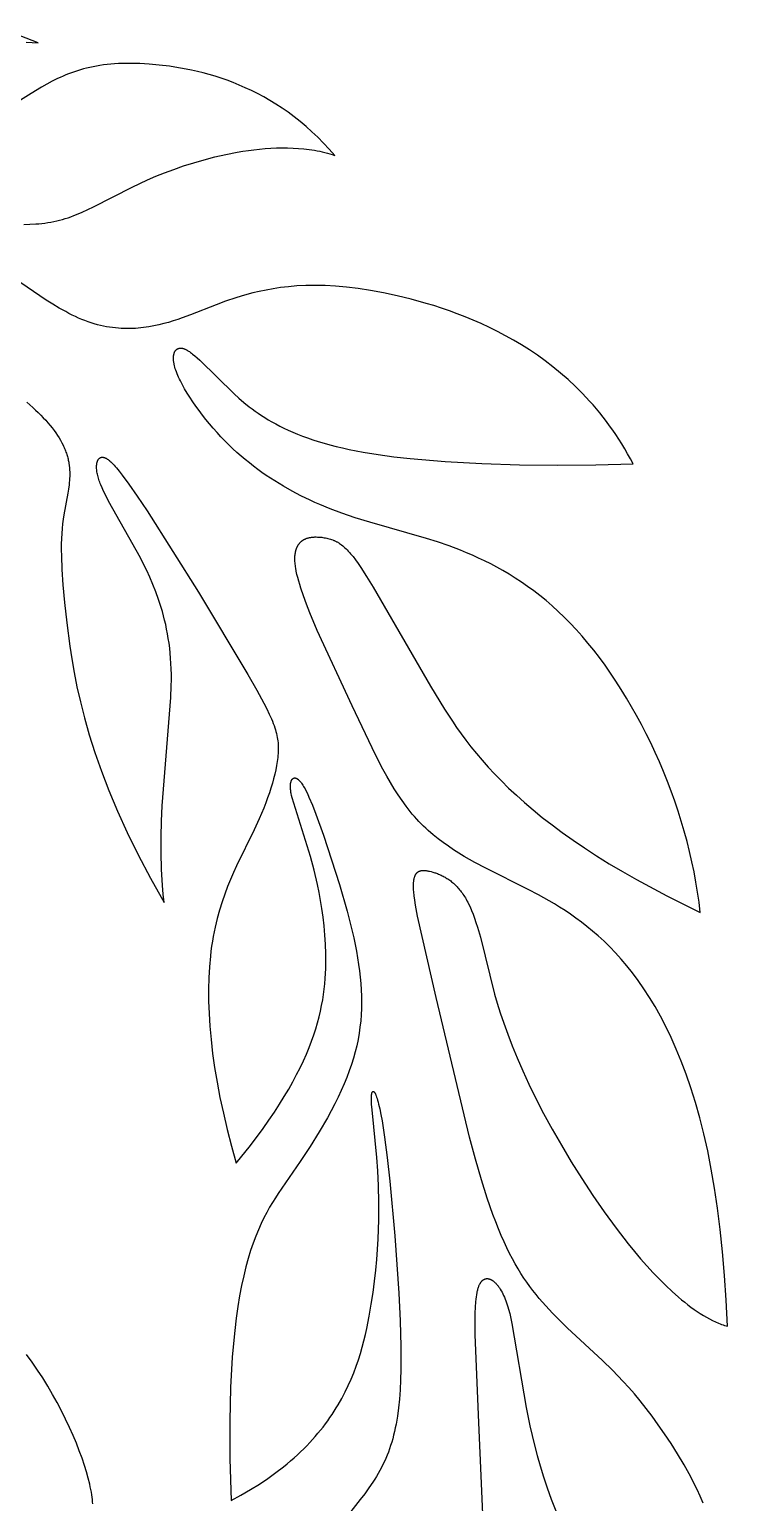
# Model space of a CAD drawing. Extents: x 187 to 350, y 154 to 228.
# Drawn here: x 249.62 to 266.34, y 190.96 to 226.24 of the extents above; entities that cross this region are included whole.
import ezdxf

# ---------------------------------------------------------------- set-up
doc = ezdxf.new("R2010")
doc.units = 0
doc.layers.get('0').update_dxf_attribs({"linetype": 'CONTINUOUS'})

msp = doc.modelspace()

# ---------------------------------------------------------------- linework, layer by layer
at = {"color": 7, "linetype": 'CONTINUOUS'}
for points in [[(249.542, 225.936), (249.827, 225.917), (249.007, 226.238)], [(249.485, 221.568), (249.63, 221.572), (249.774, 221.58), (249.846, 221.586), (249.918, 221.593), (249.989, 221.602), (250.061, 221.612), (250.131, 221.624), (250.202, 221.637), (250.271, 221.652), (250.341, 221.669), (250.409, 221.688), (250.477, 221.708), (250.545, 221.73), (250.612, 221.754), (250.68, 221.779), (250.747, 221.806), (250.881, 221.863), (251.017, 221.926), (251.155, 221.993), (252.08, 222.465), (252.259, 222.55), (252.448, 222.635), (252.647, 222.721), (252.857, 222.805), (253.079, 222.888), (253.312, 222.969), (253.555, 223.046), (253.806, 223.119), (254.063, 223.186), (254.326, 223.246), (254.593, 223.298), (254.727, 223.321), (254.862, 223.341), (254.997, 223.359), (255.132, 223.374), (255.267, 223.386), (255.401, 223.395), (255.536, 223.401), (255.669, 223.404), (255.802, 223.403), (255.934, 223.399), (256.064, 223.391), (256.194, 223.379), (256.322, 223.364), (256.448, 223.344), (256.51, 223.332), (256.572, 223.32), (256.633, 223.306), (256.694, 223.291), (256.755, 223.275), (256.814, 223.258), (256.873, 223.24), (256.932, 223.22), (256.798, 223.373), (256.663, 223.519), (256.525, 223.658), (256.386, 223.79), (256.245, 223.915), (256.103, 224.034), (255.96, 224.147), (255.815, 224.254), (255.67, 224.354), (255.524, 224.449), (255.377, 224.539), (255.23, 224.622), (255.083, 224.701), (254.936, 224.774), (254.789, 224.843), (254.643, 224.906), (254.497, 224.965), (254.352, 225.02), (254.207, 225.07), (254.064, 225.116), (253.922, 225.158), (253.781, 225.197), (253.642, 225.231), (253.504, 225.262), (253.369, 225.29), (253.235, 225.315), (253.104, 225.337), (252.975, 225.356), (252.725, 225.386), (252.488, 225.407), (252.263, 225.42), (252.05, 225.425), (251.948, 225.425), (251.849, 225.423), (251.753, 225.419), (251.659, 225.413), (251.568, 225.406), (251.479, 225.397), (251.392, 225.387), (251.307, 225.375), (251.225, 225.361), (251.144, 225.346), (251.065, 225.329), (250.988, 225.311), (250.913, 225.292), (250.839, 225.271), (250.767, 225.249), (250.696, 225.226), (250.626, 225.201), (250.557, 225.175), (250.49, 225.148), (250.423, 225.12), (250.357, 225.091), (250.292, 225.06), (250.163, 224.997), (250.035, 224.929), (249.909, 224.858), (249.656, 224.706), (249.405, 224.544)], [(265.756, 190.943), (265.685, 191.111), (265.611, 191.273), (265.536, 191.428), (265.46, 191.579), (265.382, 191.724), (265.304, 191.863), (265.146, 192.128), (264.989, 192.376), (264.834, 192.607), (264.683, 192.824), (264.535, 193.027), (264.39, 193.217), (264.248, 193.395), (264.11, 193.561), (263.974, 193.717), (263.842, 193.862), (263.713, 193.999), (263.587, 194.128), (263.345, 194.364), (262.503, 195.142), (262.321, 195.318), (262.149, 195.493), (261.985, 195.669), (261.906, 195.758), (261.828, 195.85), (261.753, 195.942), (261.678, 196.037), (261.605, 196.134), (261.533, 196.235), (261.463, 196.338), (261.393, 196.445), (261.324, 196.557), (261.255, 196.674), (261.188, 196.796), (261.12, 196.924), (261.053, 197.06), (260.987, 197.203), (260.92, 197.354), (260.853, 197.514), (260.787, 197.684), (260.72, 197.863), (260.584, 198.254), (260.447, 198.693), (260.306, 199.182), (260.163, 199.711), (259.358, 203.058), (258.917, 205.005), (258.868, 205.269), (258.85, 205.385), (258.836, 205.492), (258.826, 205.588), (258.822, 205.633), (258.82, 205.675), (258.819, 205.715), (258.819, 205.752), (258.82, 205.787), (258.821, 205.803), (258.822, 205.82), (258.824, 205.835), (258.825, 205.85), (258.827, 205.865), (258.83, 205.878), (258.832, 205.892), (258.835, 205.905), (258.838, 205.917), (258.841, 205.929), (258.844, 205.94), (258.848, 205.951), (258.852, 205.962), (258.856, 205.972), (258.858, 205.977), (258.86, 205.981), (258.862, 205.986), (258.864, 205.991), (258.867, 205.995), (258.869, 205.999), (258.872, 206.003), (258.874, 206.008), (258.877, 206.011), (258.879, 206.015), (258.882, 206.019), (258.884, 206.023), (258.887, 206.026), (258.89, 206.03), (258.893, 206.033), (258.896, 206.036), (258.899, 206.04), (258.902, 206.043), (258.905, 206.046), (258.908, 206.049), (258.911, 206.051), (258.914, 206.054), (258.917, 206.057), (258.92, 206.059), (258.923, 206.062), (258.927, 206.064), (258.93, 206.066), (258.934, 206.068), (258.937, 206.07), (258.941, 206.072), (258.944, 206.074), (258.948, 206.076), (258.951, 206.078), (258.955, 206.08), (258.958, 206.081), (258.962, 206.083), (258.966, 206.084), (258.97, 206.086), (258.974, 206.087), (258.978, 206.088), (258.981, 206.089), (258.985, 206.09), (258.989, 206.091), (258.993, 206.092), (258.997, 206.093), (259.002, 206.094), (259.01, 206.095), (259.018, 206.097), (259.027, 206.097), (259.035, 206.098), (259.044, 206.099), (259.053, 206.099), (259.062, 206.099), (259.071, 206.098), (259.081, 206.098), (259.09, 206.097), (259.099, 206.097), (259.119, 206.094), (259.138, 206.092), (259.158, 206.088), (259.178, 206.084), (259.199, 206.08), (259.241, 206.07), (259.283, 206.059), (259.327, 206.045), (259.349, 206.038), (259.371, 206.03), (259.393, 206.022), (259.415, 206.013), (259.438, 206.004), (259.46, 205.994), (259.483, 205.983), (259.506, 205.972), (259.528, 205.961), (259.551, 205.949), (259.574, 205.936), (259.596, 205.922), (259.619, 205.908), (259.642, 205.894), (259.664, 205.878), (259.687, 205.862), (259.709, 205.846), (259.731, 205.828), (259.753, 205.81), (259.775, 205.791), (259.797, 205.771), (259.819, 205.751), (259.84, 205.73), (259.862, 205.708), (259.883, 205.685), (259.903, 205.662), (259.924, 205.637), (259.944, 205.612), (259.964, 205.586), (259.984, 205.559), (260.004, 205.531), (260.023, 205.502), (260.042, 205.471), (260.061, 205.44), (260.08, 205.407), (260.099, 205.373), (260.117, 205.338), (260.136, 205.302), (260.172, 205.224), (260.208, 205.141), (260.244, 205.052), (260.28, 204.955), (260.315, 204.852), (260.35, 204.742), (260.421, 204.497), (260.761, 203.139), (260.825, 202.919), (260.898, 202.685), (260.981, 202.438), (261.074, 202.177), (261.181, 201.901), (261.3, 201.609), (261.434, 201.302), (261.584, 200.979), (261.751, 200.639), (261.935, 200.281), (262.139, 199.906), (262.361, 199.518), (262.598, 199.12), (262.85, 198.719), (263.113, 198.317), (263.388, 197.92), (263.672, 197.531), (263.962, 197.157), (264.11, 196.976), (264.259, 196.8), (264.408, 196.629), (264.559, 196.465), (264.71, 196.308), (264.861, 196.158), (265.012, 196.016), (265.163, 195.882), (265.239, 195.818), (265.314, 195.757), (265.389, 195.698), (265.464, 195.642), (265.539, 195.588), (265.614, 195.536), (265.688, 195.488), (265.762, 195.442), (265.836, 195.399), (265.909, 195.359), (265.982, 195.321), (266.055, 195.287), (266.127, 195.256), (266.163, 195.242), (266.199, 195.228), (266.235, 195.215), (266.27, 195.203), (266.306, 195.192), (266.341, 195.182), (266.311, 195.805), (266.272, 196.399), (266.224, 196.963), (266.168, 197.498), (266.103, 198.007), (266.031, 198.49), (265.951, 198.947), (265.865, 199.38), (265.773, 199.79), (265.674, 200.178), (265.571, 200.545), (265.462, 200.891), (265.35, 201.219), (265.233, 201.528), (265.113, 201.821), (264.989, 202.097), (264.863, 202.358), (264.735, 202.605), (264.605, 202.838), (264.473, 203.058), (264.339, 203.265), (264.204, 203.46), (264.068, 203.643), (263.931, 203.815), (263.794, 203.976), (263.657, 204.128), (263.519, 204.27), (263.382, 204.404), (263.245, 204.529), (263.109, 204.646), (262.974, 204.757), (262.84, 204.86), (262.708, 204.958), (262.577, 205.05), (262.448, 205.138), (262.319, 205.22), (262.192, 205.299), (262.065, 205.373), (261.813, 205.514), (261.563, 205.645), (260.549, 206.149), (260.29, 206.286), (260.032, 206.434), (259.904, 206.511), (259.778, 206.593), (259.653, 206.677), (259.529, 206.765), (259.408, 206.858), (259.289, 206.954), (259.172, 207.055), (259.115, 207.107), (259.059, 207.161), (259.003, 207.216), (258.949, 207.272), (258.895, 207.329), (258.842, 207.388), (258.79, 207.448), (258.739, 207.51), (258.689, 207.573), (258.639, 207.637), (258.543, 207.77), (258.448, 207.909), (258.356, 208.053), (258.265, 208.203), (258.176, 208.36), (258.087, 208.522), (257.909, 208.864), (257.346, 210.039), (256.514, 211.841), (256.335, 212.271), (256.255, 212.475), (256.184, 212.671), (256.121, 212.856), (256.093, 212.944), (256.068, 213.029), (256.046, 213.111), (256.027, 213.189), (256.011, 213.264), (255.998, 213.334), (255.992, 213.368), (255.988, 213.401), (255.984, 213.433), (255.981, 213.464), (255.979, 213.494), (255.978, 213.523), (255.977, 213.551), (255.977, 213.579), (255.978, 213.605), (255.979, 213.63), (255.982, 213.655), (255.984, 213.679), (255.988, 213.702), (255.992, 213.724), (255.994, 213.735), (255.997, 213.745), (255.999, 213.756), (256.002, 213.766), (256.005, 213.776), (256.008, 213.785), (256.011, 213.795), (256.014, 213.804), (256.017, 213.813), (256.021, 213.822), (256.025, 213.831), (256.028, 213.84), (256.032, 213.848), (256.036, 213.857), (256.041, 213.865), (256.045, 213.872), (256.049, 213.88), (256.054, 213.888), (256.059, 213.895), (256.063, 213.902), (256.068, 213.909), (256.073, 213.916), (256.078, 213.923), (256.084, 213.929), (256.089, 213.936), (256.094, 213.942), (256.1, 213.948), (256.105, 213.954), (256.111, 213.96), (256.117, 213.965), (256.123, 213.971), (256.129, 213.976), (256.135, 213.981), (256.141, 213.986), (256.148, 213.991), (256.154, 213.996), (256.16, 214), (256.167, 214.005), (256.174, 214.009), (256.18, 214.013), (256.187, 214.017), (256.194, 214.021), (256.201, 214.024), (256.208, 214.028), (256.215, 214.031), (256.222, 214.035), (256.229, 214.038), (256.236, 214.041), (256.251, 214.047), (256.266, 214.052), (256.281, 214.057), (256.296, 214.061), (256.312, 214.065), (256.327, 214.069), (256.343, 214.072), (256.359, 214.075), (256.375, 214.077), (256.391, 214.079), (256.407, 214.081), (256.424, 214.082), (256.44, 214.083), (256.456, 214.084), (256.473, 214.084), (256.489, 214.084), (256.522, 214.083), (256.554, 214.082), (256.587, 214.079), (256.619, 214.076), (256.65, 214.072), (256.681, 214.067), (256.711, 214.062), (256.741, 214.056), (256.77, 214.049), (256.798, 214.042), (256.827, 214.034), (256.855, 214.024), (256.882, 214.014), (256.896, 214.009), (256.909, 214.003), (256.923, 213.997), (256.936, 213.991), (256.95, 213.985), (256.963, 213.978), (256.976, 213.971), (256.99, 213.964), (257.003, 213.956), (257.016, 213.948), (257.029, 213.94), (257.042, 213.931), (257.069, 213.913), (257.095, 213.894), (257.122, 213.873), (257.148, 213.851), (257.175, 213.827), (257.202, 213.801), (257.229, 213.774), (257.256, 213.746), (257.284, 213.715), (257.312, 213.683), (257.341, 213.649), (257.37, 213.613), (257.429, 213.535), (257.491, 213.449), (257.556, 213.355), (257.695, 213.139), (257.849, 212.885), (259.225, 210.51), (259.559, 209.961), (259.749, 209.671), (259.851, 209.522), (259.959, 209.37), (260.074, 209.216), (260.195, 209.059), (260.324, 208.9), (260.461, 208.738), (260.606, 208.575), (260.76, 208.409), (260.924, 208.241), (261.097, 208.07), (261.282, 207.898), (261.477, 207.724), (261.685, 207.547), (261.904, 207.369), (262.136, 207.189), (262.382, 207.006), (262.641, 206.822), (262.914, 206.637), (263.203, 206.449), (263.507, 206.26), (263.827, 206.07), (264.163, 205.878), (264.888, 205.489), (265.685, 205.094), (265.658, 205.335), (265.624, 205.578), (265.585, 205.821), (265.54, 206.064), (265.489, 206.307), (265.433, 206.551), (265.372, 206.794), (265.305, 207.037), (265.234, 207.278), (265.157, 207.519), (265.076, 207.758), (264.99, 207.996), (264.9, 208.231), (264.806, 208.465), (264.708, 208.696), (264.606, 208.925), (264.5, 209.151), (264.391, 209.373), (264.278, 209.593), (264.162, 209.808), (264.043, 210.02), (263.921, 210.228), (263.796, 210.431), (263.668, 210.629), (263.539, 210.823), (263.407, 211.011), (263.272, 211.194), (263.136, 211.372), (262.998, 211.543), (262.858, 211.708), (262.717, 211.867), (262.575, 212.019), (262.431, 212.164), (262.286, 212.303), (262.141, 212.435), (261.994, 212.56), (261.847, 212.68), (261.7, 212.793), (261.552, 212.901), (261.404, 213.003), (261.257, 213.1), (261.109, 213.192), (260.961, 213.278), (260.814, 213.36), (260.668, 213.438), (260.522, 213.511), (260.377, 213.58), (260.233, 213.646), (260.09, 213.707), (259.948, 213.765), (259.669, 213.871), (259.397, 213.966), (259.132, 214.051), (257.774, 214.437), (257.418, 214.546), (257.104, 214.652), (256.824, 214.755), (256.571, 214.858), (256.453, 214.91), (256.339, 214.962), (256.122, 215.069), (255.912, 215.181), (255.704, 215.299), (255.496, 215.425), (255.291, 215.56), (255.189, 215.63), (255.087, 215.703), (254.986, 215.778), (254.886, 215.856), (254.786, 215.937), (254.687, 216.02), (254.589, 216.106), (254.492, 216.195), (254.395, 216.288), (254.3, 216.383), (254.205, 216.481), (254.112, 216.583), (254.021, 216.686), (253.932, 216.791), (253.845, 216.898), (253.761, 217.005), (253.68, 217.112), (253.603, 217.218), (253.529, 217.324), (253.46, 217.429), (253.396, 217.531), (253.336, 217.631), (253.282, 217.728), (253.233, 217.821), (253.211, 217.866), (253.191, 217.91), (253.172, 217.953), (253.155, 217.995), (253.139, 218.036), (253.125, 218.075), (253.113, 218.113), (253.102, 218.149), (253.093, 218.185), (253.086, 218.219), (253.082, 218.235), (253.079, 218.251), (253.077, 218.267), (253.075, 218.282), (253.073, 218.298), (253.071, 218.312), (253.07, 218.327), (253.07, 218.341), (253.069, 218.355), (253.069, 218.368), (253.069, 218.381), (253.07, 218.394), (253.07, 218.406), (253.072, 218.418), (253.073, 218.43), (253.075, 218.441), (253.077, 218.452), (253.079, 218.462), (253.082, 218.473), (253.083, 218.478), (253.085, 218.482), (253.086, 218.487), (253.088, 218.492), (253.09, 218.497), (253.091, 218.501), (253.093, 218.505), (253.095, 218.51), (253.097, 218.514), (253.099, 218.518), (253.101, 218.522), (253.103, 218.526), (253.106, 218.53), (253.108, 218.534), (253.11, 218.537), (253.113, 218.541), (253.115, 218.545), (253.118, 218.548), (253.12, 218.551), (253.123, 218.555), (253.126, 218.558), (253.129, 218.561), (253.131, 218.564), (253.134, 218.566), (253.137, 218.569), (253.14, 218.572), (253.143, 218.574), (253.146, 218.577), (253.15, 218.579), (253.153, 218.581), (253.156, 218.584), (253.159, 218.586), (253.163, 218.588), (253.166, 218.589), (253.17, 218.591), (253.173, 218.593), (253.177, 218.595), (253.181, 218.596), (253.184, 218.597), (253.188, 218.599), (253.192, 218.6), (253.196, 218.601), (253.2, 218.602), (253.204, 218.603), (253.207, 218.604), (253.212, 218.605), (253.216, 218.605), (253.22, 218.606), (253.224, 218.606), (253.228, 218.606), (253.232, 218.607), (253.237, 218.607), (253.241, 218.607), (253.245, 218.607), (253.25, 218.607), (253.254, 218.606), (253.259, 218.606), (253.263, 218.605), (253.268, 218.605), (253.273, 218.604), (253.277, 218.603), (253.282, 218.602), (253.287, 218.602), (253.291, 218.6), (253.296, 218.599), (253.301, 218.598), (253.311, 218.595), (253.321, 218.592), (253.331, 218.588), (253.341, 218.584), (253.351, 218.579), (253.362, 218.575), (253.372, 218.569), (253.383, 218.564), (253.394, 218.558), (253.405, 218.551), (253.416, 218.544), (253.428, 218.537), (253.451, 218.522), (253.475, 218.505), (253.5, 218.486), (253.526, 218.466), (253.579, 218.422), (253.636, 218.373), (253.696, 218.318), (254.52, 217.512), (254.632, 217.411), (254.752, 217.308), (254.882, 217.204), (254.951, 217.152), (255.022, 217.1), (255.097, 217.047), (255.175, 216.995), (255.256, 216.944), (255.34, 216.892), (255.428, 216.841), (255.52, 216.79), (255.616, 216.74), (255.715, 216.691), (255.819, 216.642), (255.928, 216.594), (256.04, 216.547), (256.157, 216.501), (256.279, 216.457), (256.406, 216.413), (256.538, 216.37), (256.675, 216.329), (256.817, 216.289), (256.965, 216.251), (257.119, 216.215), (257.278, 216.18), (257.614, 216.115), (257.971, 216.057), (258.348, 216.006), (258.742, 215.961), (259.575, 215.889), (260.453, 215.84), (261.359, 215.812), (262.276, 215.803), (263.189, 215.812), (264.08, 215.837), (264.015, 215.959), (263.948, 216.079), (263.88, 216.197), (263.81, 216.312), (263.739, 216.424), (263.666, 216.535), (263.592, 216.643), (263.517, 216.749), (263.44, 216.853), (263.362, 216.955), (263.282, 217.054), (263.202, 217.151), (263.12, 217.246), (263.038, 217.339), (262.869, 217.519), (262.696, 217.691), (262.52, 217.855), (262.341, 218.011), (262.158, 218.16), (261.973, 218.301), (261.786, 218.436), (261.597, 218.563), (261.406, 218.684), (261.215, 218.798), (261.022, 218.905), (260.829, 219.007), (260.635, 219.103), (260.442, 219.193), (260.249, 219.277), (260.057, 219.357), (259.867, 219.431), (259.677, 219.5), (259.49, 219.564), (259.305, 219.624), (259.122, 219.679), (258.765, 219.777), (258.423, 219.861), (258.097, 219.93), (257.787, 219.987), (257.493, 220.032), (257.214, 220.066), (256.95, 220.089), (256.699, 220.103), (256.462, 220.108), (256.237, 220.105), (256.025, 220.095), (255.824, 220.078), (255.634, 220.056), (255.455, 220.029), (255.285, 219.998), (255.124, 219.964), (254.972, 219.927), (254.828, 219.889), (254.691, 219.85), (254.56, 219.81), (254.317, 219.729), (254.093, 219.646), (253.478, 219.404), (253.274, 219.329), (253.169, 219.293), (253.062, 219.258), (252.951, 219.224), (252.837, 219.193), (252.72, 219.164), (252.6, 219.139), (252.476, 219.116), (252.413, 219.107), (252.35, 219.098), (252.286, 219.091), (252.221, 219.085), (252.155, 219.08), (252.089, 219.077), (252.022, 219.075), (251.954, 219.074), (251.886, 219.076), (251.817, 219.078), (251.748, 219.083), (251.678, 219.089), (251.607, 219.097), (251.536, 219.107), (251.464, 219.119), (251.392, 219.133), (251.319, 219.15), (251.245, 219.168), (251.171, 219.189), (251.097, 219.212), (251.022, 219.237), (250.947, 219.265), (250.871, 219.295), (250.795, 219.328), (250.718, 219.363), (250.641, 219.4), (250.564, 219.439), (250.487, 219.48), (250.332, 219.567), (250.176, 219.659), (250.02, 219.757), (248.82, 220.569)], [(249.554, 217.311), (249.627, 217.249), (249.698, 217.187), (249.765, 217.125), (249.83, 217.064), (249.892, 217.002), (249.951, 216.94), (250.008, 216.879), (250.062, 216.818), (250.113, 216.757), (250.162, 216.697), (250.207, 216.636), (250.25, 216.576), (250.29, 216.517), (250.328, 216.458), (250.362, 216.4), (250.394, 216.342), (250.423, 216.285), (250.436, 216.257), (250.449, 216.228), (250.461, 216.2), (250.473, 216.172), (250.483, 216.145), (250.494, 216.117), (250.503, 216.09), (250.512, 216.062), (250.52, 216.035), (250.528, 216.008), (250.535, 215.981), (250.542, 215.954), (250.548, 215.927), (250.554, 215.901), (250.559, 215.874), (250.563, 215.848), (250.571, 215.795), (250.576, 215.743), (250.58, 215.691), (250.583, 215.64), (250.584, 215.588), (250.583, 215.537), (250.581, 215.486), (250.578, 215.436), (250.573, 215.385), (250.568, 215.334), (250.554, 215.233), (250.538, 215.132), (250.443, 214.617), (250.427, 214.51), (250.413, 214.4), (250.401, 214.287), (250.392, 214.169), (250.386, 214.045), (250.382, 213.915), (250.381, 213.777), (250.383, 213.631), (250.396, 213.308), (250.422, 212.938), (250.461, 212.515), (250.515, 212.028), (250.587, 211.472), (250.633, 211.167), (250.689, 210.842), (250.757, 210.499), (250.839, 210.135), (250.936, 209.752), (251.051, 209.348), (251.186, 208.923), (251.342, 208.477), (251.522, 208.009), (251.727, 207.519), (251.96, 207.006), (252.222, 206.471), (252.516, 205.912), (252.843, 205.329), (252.822, 205.533), (252.805, 205.735), (252.782, 206.133), (252.771, 206.524), (252.771, 206.906), (252.78, 207.28), (252.797, 207.646), (253.007, 210.243), (253.017, 210.523), (253.019, 210.66), (253.018, 210.793), (253.015, 210.924), (253.009, 211.052), (253.001, 211.178), (252.99, 211.301), (252.978, 211.421), (252.962, 211.539), (252.945, 211.654), (252.926, 211.767), (252.905, 211.878), (252.882, 211.986), (252.857, 212.092), (252.831, 212.196), (252.804, 212.298), (252.775, 212.397), (252.744, 212.495), (252.713, 212.59), (252.647, 212.774), (252.577, 212.95), (252.504, 213.119), (252.43, 213.281), (252.354, 213.435), (252.278, 213.584), (251.515, 214.943), (251.429, 215.108), (251.391, 215.185), (251.357, 215.259), (251.327, 215.33), (251.313, 215.365), (251.301, 215.399), (251.289, 215.432), (251.278, 215.464), (251.269, 215.496), (251.261, 215.527), (251.253, 215.557), (251.247, 215.586), (251.241, 215.615), (251.236, 215.643), (251.233, 215.67), (251.23, 215.696), (251.228, 215.721), (251.227, 215.745), (251.227, 215.756), (251.227, 215.768), (251.227, 215.779), (251.228, 215.79), (251.228, 215.801), (251.229, 215.811), (251.23, 215.822), (251.231, 215.832), (251.233, 215.841), (251.235, 215.851), (251.236, 215.86), (251.239, 215.869), (251.241, 215.877), (251.243, 215.886), (251.246, 215.894), (251.249, 215.901), (251.252, 215.909), (251.253, 215.913), (251.255, 215.916), (251.257, 215.92), (251.258, 215.923), (251.26, 215.926), (251.262, 215.93), (251.264, 215.933), (251.266, 215.936), (251.268, 215.939), (251.27, 215.942), (251.272, 215.945), (251.274, 215.947), (251.276, 215.95), (251.278, 215.953), (251.28, 215.955), (251.282, 215.958), (251.285, 215.96), (251.287, 215.963), (251.289, 215.965), (251.292, 215.967), (251.294, 215.969), (251.297, 215.971), (251.299, 215.973), (251.302, 215.975), (251.304, 215.977), (251.307, 215.978), (251.31, 215.98), (251.313, 215.982), (251.315, 215.983), (251.318, 215.984), (251.321, 215.986), (251.324, 215.987), (251.327, 215.988), (251.33, 215.989), (251.333, 215.99), (251.336, 215.991), (251.339, 215.991), (251.342, 215.992), (251.345, 215.993), (251.348, 215.993), (251.352, 215.994), (251.355, 215.994), (251.358, 215.994), (251.362, 215.994), (251.365, 215.994), (251.368, 215.994), (251.372, 215.994), (251.375, 215.994), (251.379, 215.994), (251.382, 215.993), (251.386, 215.993), (251.39, 215.992), (251.393, 215.991), (251.397, 215.991), (251.401, 215.99), (251.404, 215.989), (251.408, 215.988), (251.412, 215.986), (251.416, 215.985), (251.42, 215.984), (251.424, 215.982), (251.428, 215.98), (251.432, 215.979), (251.437, 215.977), (251.441, 215.975), (251.445, 215.973), (251.454, 215.968), (251.463, 215.963), (251.472, 215.957), (251.482, 215.951), (251.491, 215.944), (251.501, 215.937), (251.512, 215.929), (251.522, 215.921), (251.533, 215.912), (251.544, 215.902), (251.567, 215.882), (251.591, 215.858), (251.617, 215.832), (251.644, 215.803), (251.672, 215.772), (251.702, 215.737), (251.767, 215.659), (251.838, 215.568), (252.003, 215.345), (252.201, 215.061), (252.436, 214.709), (253.666, 212.765), (254.853, 210.788), (255.064, 210.418), (255.233, 210.106), (255.303, 209.969), (255.364, 209.843), (255.416, 209.727), (255.439, 209.672), (255.459, 209.619), (255.478, 209.567), (255.496, 209.517), (255.511, 209.469), (255.524, 209.422), (255.536, 209.376), (255.547, 209.33), (255.555, 209.286), (255.563, 209.242), (255.568, 209.199), (255.573, 209.156), (255.576, 209.113), (255.578, 209.07), (255.578, 209.027), (255.578, 208.983), (255.576, 208.939), (255.574, 208.895), (255.57, 208.849), (255.566, 208.803), (255.56, 208.756), (255.554, 208.708), (255.538, 208.609), (255.519, 208.508), (255.495, 208.403), (255.468, 208.295), (255.438, 208.185), (255.404, 208.071), (255.366, 207.955), (255.324, 207.836), (255.279, 207.715), (255.23, 207.591), (255.122, 207.336), (255, 207.071), (254.576, 206.207), (254.503, 206.047), (254.431, 205.882), (254.362, 205.71), (254.295, 205.531), (254.231, 205.345), (254.171, 205.151), (254.115, 204.948), (254.065, 204.737), (254.042, 204.627), (254.021, 204.516), (254.001, 204.401), (253.983, 204.285), (253.967, 204.165), (253.953, 204.043), (253.93, 203.791), (253.915, 203.528), (253.908, 203.254), (253.91, 202.969), (253.92, 202.673), (253.939, 202.366), (253.968, 202.048), (254.007, 201.718), (254.055, 201.377), (254.113, 201.025), (254.183, 200.661), (254.263, 200.285), (254.354, 199.897), (254.456, 199.498), (254.571, 199.087), (254.913, 199.514), (255.217, 199.921), (255.356, 200.118), (255.486, 200.31), (255.608, 200.498), (255.722, 200.682), (255.829, 200.861), (255.927, 201.036), (256.019, 201.208), (256.103, 201.375), (256.181, 201.539), (256.252, 201.699), (256.317, 201.856), (256.376, 202.009), (256.429, 202.159), (256.477, 202.306), (256.519, 202.45), (256.557, 202.591), (256.59, 202.729), (256.618, 202.865), (256.643, 202.998), (256.663, 203.129), (256.68, 203.257), (256.693, 203.384), (256.703, 203.508), (256.711, 203.63), (256.715, 203.751), (256.718, 203.87), (256.716, 204.103), (256.708, 204.33), (256.694, 204.552), (256.675, 204.769), (256.651, 204.979), (256.623, 205.184), (256.591, 205.382), (256.555, 205.573), (256.518, 205.758), (256.436, 206.108), (256.351, 206.429), (255.948, 207.713), (255.913, 207.837), (255.899, 207.892), (255.888, 207.943), (255.883, 207.967), (255.879, 207.99), (255.876, 208.013), (255.873, 208.034), (255.871, 208.055), (255.869, 208.076), (255.869, 208.095), (255.869, 208.115), (255.869, 208.124), (255.869, 208.133), (255.87, 208.142), (255.87, 208.151), (255.871, 208.16), (255.872, 208.169), (255.873, 208.177), (255.875, 208.185), (255.876, 208.193), (255.878, 208.201), (255.88, 208.209), (255.882, 208.216), (255.884, 208.224), (255.886, 208.231), (255.888, 208.237), (255.891, 208.244), (255.894, 208.25), (255.895, 208.253), (255.897, 208.256), (255.898, 208.259), (255.9, 208.262), (255.901, 208.265), (255.903, 208.268), (255.904, 208.27), (255.906, 208.273), (255.908, 208.275), (255.91, 208.278), (255.911, 208.28), (255.913, 208.283), (255.915, 208.285), (255.917, 208.287), (255.919, 208.289), (255.921, 208.291), (255.923, 208.293), (255.925, 208.295), (255.927, 208.297), (255.929, 208.298), (255.931, 208.3), (255.933, 208.302), (255.935, 208.303), (255.938, 208.304), (255.94, 208.306), (255.941, 208.306), (255.942, 208.307), (255.943, 208.307), (255.944, 208.308), (255.946, 208.309), (255.947, 208.309), (255.948, 208.309), (255.949, 208.31), (255.95, 208.31), (255.952, 208.311), (255.953, 208.311), (255.954, 208.312), (255.955, 208.312), (255.957, 208.312), (255.958, 208.313), (255.959, 208.313), (255.96, 208.313), (255.962, 208.313), (255.963, 208.314), (255.964, 208.314), (255.966, 208.314), (255.967, 208.314), (255.968, 208.314), (255.97, 208.314), (255.971, 208.314), (255.972, 208.314), (255.974, 208.314), (255.975, 208.314), (255.976, 208.314), (255.978, 208.314), (255.98, 208.314), (255.983, 208.314), (255.986, 208.313), (255.989, 208.313), (255.992, 208.312), (255.995, 208.312), (255.998, 208.311), (256.001, 208.31), (256.004, 208.309), (256.007, 208.308), (256.01, 208.307), (256.013, 208.305), (256.016, 208.304), (256.019, 208.302), (256.022, 208.301), (256.026, 208.299), (256.029, 208.297), (256.032, 208.295), (256.035, 208.293), (256.039, 208.291), (256.042, 208.288), (256.046, 208.286), (256.049, 208.283), (256.052, 208.281), (256.059, 208.275), (256.067, 208.269), (256.074, 208.262), (256.081, 208.255), (256.088, 208.247), (256.096, 208.239), (256.104, 208.23), (256.111, 208.221), (256.119, 208.211), (256.127, 208.201), (256.135, 208.19), (256.151, 208.166), (256.168, 208.14), (256.185, 208.112), (256.203, 208.082), (256.22, 208.049), (256.239, 208.014), (256.276, 207.938), (256.314, 207.854), (256.395, 207.663), (256.48, 207.445), (256.66, 206.942), (257.044, 205.758), (257.228, 205.123), (257.311, 204.802), (257.386, 204.481), (257.451, 204.163), (257.479, 204.005), (257.504, 203.849), (257.525, 203.695), (257.543, 203.541), (257.557, 203.39), (257.567, 203.239), (257.573, 203.089), (257.574, 202.94), (257.572, 202.792), (257.564, 202.644), (257.553, 202.496), (257.536, 202.348), (257.515, 202.2), (257.489, 202.051), (257.458, 201.902), (257.421, 201.752), (257.38, 201.601), (257.332, 201.449), (257.28, 201.296), (257.221, 201.141), (257.157, 200.985), (257.088, 200.827), (257.013, 200.667), (256.933, 200.506), (256.848, 200.342), (256.757, 200.176), (256.56, 199.837), (256.343, 199.489), (256.107, 199.129), (255.579, 198.365), (255.509, 198.259), (255.44, 198.148), (255.371, 198.031), (255.303, 197.909), (255.235, 197.779), (255.168, 197.641), (255.103, 197.495), (255.039, 197.339), (254.977, 197.173), (254.917, 196.995), (254.859, 196.806), (254.803, 196.604), (254.751, 196.389), (254.701, 196.16), (254.654, 195.915), (254.611, 195.655), (254.571, 195.378), (254.536, 195.084), (254.504, 194.771), (254.477, 194.44), (254.437, 193.717), (254.418, 192.909), (254.421, 192.009), (254.449, 191.012), (254.686, 191.14), (254.912, 191.271), (255.127, 191.404), (255.33, 191.54), (255.522, 191.678), (255.704, 191.818), (255.791, 191.889), (255.875, 191.96), (255.957, 192.032), (256.037, 192.104), (256.114, 192.177), (256.189, 192.249), (256.262, 192.323), (256.332, 192.397), (256.4, 192.471), (256.466, 192.545), (256.529, 192.62), (256.591, 192.695), (256.651, 192.77), (256.708, 192.845), (256.764, 192.921), (256.818, 192.997), (256.869, 193.073), (256.919, 193.149), (256.967, 193.226), (257.014, 193.302), (257.101, 193.456), (257.182, 193.609), (257.257, 193.763), (257.325, 193.917), (257.389, 194.071), (257.446, 194.225), (257.499, 194.378), (257.548, 194.53), (257.592, 194.682), (257.632, 194.833), (257.668, 194.983), (257.701, 195.132), (257.759, 195.425), (257.807, 195.712), (257.849, 195.991), (257.884, 196.263), (257.913, 196.527), (257.937, 196.783), (257.97, 197.272), (257.986, 197.729), (257.988, 198.153), (257.979, 198.544), (257.961, 198.902), (257.939, 199.226), (257.826, 200.364), (257.814, 200.504), (257.81, 200.564), (257.809, 200.618), (257.809, 200.643), (257.809, 200.666), (257.81, 200.688), (257.811, 200.698), (257.812, 200.708), (257.813, 200.717), (257.814, 200.727), (257.815, 200.735), (257.817, 200.744), (257.819, 200.752), (257.82, 200.759), (257.821, 200.763), (257.822, 200.766), (257.823, 200.77), (257.824, 200.773), (257.826, 200.776), (257.827, 200.779), (257.828, 200.781), (257.829, 200.784), (257.83, 200.787), (257.831, 200.788), (257.832, 200.789), (257.832, 200.79), (257.833, 200.791), (257.834, 200.792), (257.834, 200.793), (257.835, 200.794), (257.836, 200.795), (257.836, 200.796), (257.837, 200.797), (257.838, 200.798), (257.839, 200.799), (257.839, 200.799), (257.84, 200.8), (257.841, 200.801), (257.842, 200.801), (257.842, 200.802), (257.843, 200.802), (257.844, 200.803), (257.845, 200.803), (257.845, 200.804), (257.846, 200.804), (257.847, 200.805), (257.848, 200.805), (257.849, 200.805), (257.85, 200.805), (257.85, 200.805), (257.851, 200.806), (257.852, 200.806), (257.853, 200.806), (257.854, 200.806), (257.855, 200.806), (257.856, 200.805), (257.857, 200.805), (257.858, 200.805), (257.859, 200.805), (257.859, 200.805), (257.86, 200.804), (257.861, 200.804), (257.862, 200.803), (257.863, 200.803), (257.864, 200.802), (257.865, 200.802), (257.866, 200.801), (257.867, 200.8), (257.868, 200.8), (257.869, 200.799), (257.87, 200.798), (257.871, 200.797), (257.872, 200.796), (257.873, 200.795), (257.874, 200.794), (257.875, 200.793), (257.876, 200.792), (257.877, 200.791), (257.879, 200.79), (257.881, 200.787), (257.883, 200.784), (257.885, 200.781), (257.887, 200.778), (257.89, 200.774), (257.892, 200.77), (257.894, 200.766), (257.897, 200.762), (257.899, 200.758), (257.904, 200.748), (257.909, 200.737), (257.914, 200.726), (257.919, 200.713), (257.924, 200.699), (257.935, 200.669), (257.947, 200.634), (257.958, 200.595), (257.97, 200.551), (257.983, 200.502), (258.009, 200.39), (258.036, 200.256), (258.064, 200.099), (258.124, 199.713), (258.187, 199.227), (258.251, 198.656), (258.373, 197.352), (258.467, 195.974), (258.498, 195.313), (258.515, 194.7), (258.515, 194.15), (258.508, 193.899), (258.497, 193.663), (258.481, 193.44), (258.459, 193.229), (258.433, 193.029), (258.417, 192.934), (258.401, 192.84), (258.383, 192.75), (258.363, 192.661), (258.342, 192.575), (258.32, 192.49), (258.296, 192.407), (258.271, 192.327), (258.244, 192.247), (258.216, 192.17), (258.186, 192.093), (258.155, 192.018), (258.122, 191.944), (258.087, 191.871), (258.051, 191.799), (258.013, 191.728), (257.973, 191.657), (257.932, 191.587), (257.889, 191.518), (257.844, 191.448), (257.75, 191.31), (257.65, 191.171), (257.544, 191.03), (256.811, 190.104)], [(260.603, 187.758), (260.376, 193.061), (260.298, 194.986), (260.295, 195.34), (260.297, 195.497), (260.303, 195.64), (260.312, 195.77), (260.318, 195.83), (260.325, 195.886), (260.332, 195.939), (260.341, 195.988), (260.346, 196.012), (260.351, 196.034), (260.356, 196.056), (260.362, 196.076), (260.368, 196.096), (260.374, 196.115), (260.381, 196.133), (260.387, 196.15), (260.394, 196.166), (260.402, 196.182), (260.405, 196.189), (260.409, 196.196), (260.413, 196.203), (260.417, 196.21), (260.421, 196.217), (260.425, 196.223), (260.429, 196.229), (260.433, 196.235), (260.437, 196.241), (260.441, 196.247), (260.445, 196.252), (260.45, 196.257), (260.454, 196.262), (260.459, 196.267), (260.463, 196.271), (260.467, 196.276), (260.472, 196.28), (260.477, 196.284), (260.481, 196.288), (260.486, 196.291), (260.491, 196.295), (260.495, 196.298), (260.5, 196.301), (260.505, 196.303), (260.51, 196.306), (260.515, 196.309), (260.52, 196.311), (260.525, 196.313), (260.53, 196.315), (260.535, 196.316), (260.54, 196.318), (260.545, 196.319), (260.55, 196.32), (260.555, 196.321), (260.561, 196.322), (260.566, 196.323), (260.571, 196.323), (260.576, 196.323), (260.582, 196.324), (260.587, 196.323), (260.592, 196.323), (260.598, 196.323), (260.603, 196.322), (260.609, 196.321), (260.614, 196.32), (260.62, 196.319), (260.625, 196.318), (260.63, 196.316), (260.636, 196.315), (260.642, 196.313), (260.647, 196.311), (260.653, 196.309), (260.658, 196.307), (260.664, 196.304), (260.669, 196.302), (260.675, 196.299), (260.681, 196.296), (260.686, 196.293), (260.692, 196.29), (260.698, 196.286), (260.703, 196.283), (260.709, 196.279), (260.715, 196.275), (260.72, 196.271), (260.732, 196.263), (260.743, 196.254), (260.754, 196.244), (260.766, 196.234), (260.777, 196.223), (260.788, 196.212), (260.799, 196.2), (260.81, 196.188), (260.822, 196.175), (260.833, 196.161), (260.844, 196.147), (260.855, 196.132), (260.865, 196.117), (260.876, 196.102), (260.887, 196.086), (260.898, 196.069), (260.918, 196.035), (260.939, 195.998), (260.958, 195.96), (260.978, 195.92), (260.996, 195.878), (261.014, 195.835), (261.031, 195.79), (261.048, 195.743), (261.064, 195.695), (261.079, 195.645), (261.094, 195.593), (261.122, 195.485), (261.149, 195.37), (261.174, 195.249), (261.515, 193.238), (261.604, 192.8), (261.715, 192.334), (261.779, 192.09), (261.852, 191.839), (261.932, 191.58), (262.02, 191.314), (262.118, 191.042), (262.226, 190.762)], [(251.133, 190.93), (251.13, 190.981), (251.125, 191.035), (251.118, 191.091), (251.11, 191.149), (251.101, 191.209), (251.089, 191.271), (251.076, 191.335), (251.062, 191.402), (251.027, 191.542), (250.985, 191.693), (250.935, 191.852), (250.878, 192.021), (250.813, 192.197), (250.742, 192.38), (250.663, 192.568), (250.578, 192.761), (250.486, 192.956), (250.388, 193.154), (250.284, 193.353), (250.174, 193.552), (250.058, 193.749), (249.937, 193.944), (249.811, 194.135), (249.68, 194.322), (249.544, 194.503)]]:
    msp.add_lwpolyline(points, dxfattribs=at)

doc.saveas('drawing.dxf')
